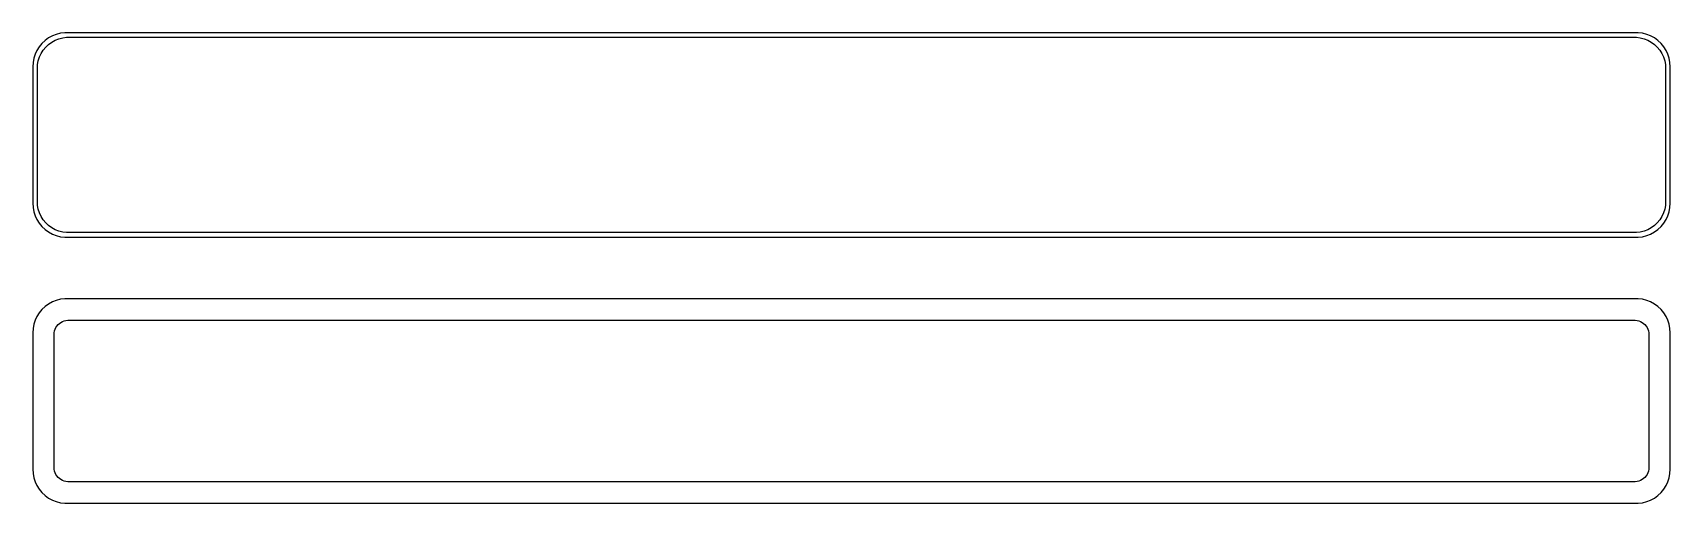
# Model space of a CAD drawing. Header units: metres. Extents: x -120 to 120, y 63 to 132.
import ezdxf

# ---------------------------------------------------------------- set-up
doc = ezdxf.new("R2010")
doc.units = ezdxf.units.M

msp = doc.modelspace()

# ---------------------------------------------------------------- linework, layer by layer
for p, q in [((-119.045, 129.939), (-119.382, 129.409)), ((-118.645, 130.423), (-119.045, 129.939)), ((-118.187, 130.853), (-118.645, 130.423)), ((-118.454, 129.441), (-118.088, 129.884)), ((-117.679, 131.222), (-118.187, 130.853)), ((-118.088, 129.884), (-117.668, 130.278)), ((-117.129, 131.524), (-117.679, 131.222)), ((-117.668, 130.278), (-117.203, 130.616)), ((-117.203, 130.616), (-116.699, 130.893)), ((-116.545, 131.755), (-117.129, 131.524)), ((-116.699, 130.893), (-116.165, 131.104)), ((-115.937, 131.911), (-116.545, 131.755)), ((-116.165, 131.104), (-115.608, 131.247)), ((-115.314, 131.99), (-115.937, 131.911)), ((-115.608, 131.247), (-115.037, 131.319)), ((115.314, 131.99), (-115.314, 131.99)), ((-115.037, 131.319), (115.037, 131.319)), ((115.037, 131.319), (115.608, 131.247)), ((115.937, 131.911), (115.314, 131.99)), ((115.608, 131.247), (116.165, 131.104)), ((116.545, 131.755), (115.937, 131.911)), ((116.165, 131.104), (116.699, 130.893)), ((117.129, 131.524), (116.545, 131.755)), ((116.699, 130.893), (117.203, 130.616)), ((117.679, 131.222), (117.129, 131.524)), ((117.203, 130.616), (117.668, 130.278)), ((117.668, 130.278), (118.088, 129.884)), ((118.187, 130.853), (117.679, 131.222)), ((118.088, 129.884), (118.454, 129.441)), ((118.645, 130.423), (118.187, 130.853)), ((119.045, 129.939), (118.645, 130.423)), ((119.382, 129.409), (119.045, 129.939)), ((-119.961, 127.627), (-120, 127)), ((-119.843, 128.243), (-119.961, 127.627)), ((-119.649, 128.841), (-119.843, 128.243)), ((-119.382, 129.409), (-119.649, 128.841)), ((-119.328, 126.75), (-119.292, 127.324)), ((-119.292, 127.324), (-119.185, 127.889)), ((-119.185, 127.889), (-119.007, 128.435)), ((-119.007, 128.435), (-118.762, 128.956)), ((-118.762, 128.956), (-118.454, 129.441)), ((118.454, 129.441), (118.762, 128.956)), ((118.762, 128.956), (119.007, 128.435)), ((119.007, 128.435), (119.185, 127.889)), ((119.185, 127.889), (119.292, 127.324)), ((119.292, 127.324), (119.328, 126.75)), ((119.649, 128.841), (119.382, 129.409)), ((119.843, 128.243), (119.649, 128.841)), ((119.961, 127.627), (119.843, 128.243)), ((120, 127), (119.961, 127.627)), ((-120, 127), (-120, 107)), ((-119.328, 107.25), (-119.328, 126.75)), ((119.328, 126.75), (119.328, 107.25)), ((120, 107), (120, 127)), ((-120, 107), (-119.961, 106.373)), ((-119.961, 106.373), (-119.843, 105.757)), ((-119.843, 105.757), (-119.649, 105.159)), ((-119.292, 106.676), (-119.328, 107.25)), ((-119.185, 106.111), (-119.292, 106.676)), ((-119.007, 105.565), (-119.185, 106.111)), ((119.185, 106.111), (119.007, 105.565)), ((119.292, 106.676), (119.185, 106.111)), ((119.328, 107.25), (119.292, 106.676)), ((119.649, 105.159), (119.843, 105.757)), ((119.843, 105.757), (119.961, 106.373)), ((119.961, 106.373), (120, 107)), ((-119.649, 105.159), (-119.382, 104.591)), ((-119.382, 104.591), (-119.045, 104.061)), ((-119.045, 104.061), (-118.645, 103.577)), ((-118.762, 105.044), (-119.007, 105.565)), ((-118.454, 104.559), (-118.762, 105.044)), ((-118.645, 103.577), (-118.187, 103.147)), ((-118.088, 104.116), (-118.454, 104.559)), ((-117.668, 103.722), (-118.088, 104.116)), ((-117.203, 103.384), (-117.668, 103.722)), ((-116.699, 103.107), (-117.203, 103.384)), ((117.203, 103.384), (116.699, 103.107)), ((117.668, 103.722), (117.203, 103.384)), ((118.088, 104.116), (117.668, 103.722)), ((118.454, 104.559), (118.088, 104.116)), ((118.187, 103.147), (118.645, 103.577)), ((118.762, 105.044), (118.454, 104.559)), ((118.645, 103.577), (119.045, 104.061)), ((119.007, 105.565), (118.762, 105.044)), ((119.045, 104.061), (119.382, 104.591)), ((119.382, 104.591), (119.649, 105.159)), ((-118.187, 103.147), (-117.679, 102.778)), ((-117.679, 102.778), (-117.129, 102.476)), ((-117.129, 102.476), (-116.545, 102.245)), ((-116.165, 102.896), (-116.699, 103.107)), ((-116.545, 102.245), (-115.937, 102.089)), ((-115.608, 102.753), (-116.165, 102.896)), ((-115.937, 102.089), (-115.314, 102.01)), ((-115.037, 102.681), (-115.608, 102.753)), ((-115.314, 102.01), (115.314, 102.01)), ((115.037, 102.681), (-115.037, 102.681)), ((115.608, 102.753), (115.037, 102.681)), ((115.314, 102.01), (115.937, 102.089)), ((116.165, 102.896), (115.608, 102.753)), ((115.937, 102.089), (116.545, 102.245)), ((116.699, 103.107), (116.165, 102.896)), ((116.545, 102.245), (117.129, 102.476)), ((117.129, 102.476), (117.679, 102.778)), ((117.679, 102.778), (118.187, 103.147)), ((-118.645, 91.4227), (-119.045, 90.9389)), ((-118.187, 91.8526), (-118.645, 91.4227)), ((-117.679, 92.2216), (-118.187, 91.8526)), ((-117.129, 92.5241), (-117.679, 92.2216)), ((-116.545, 92.7553), (-117.129, 92.5241)), ((-115.937, 92.9114), (-116.545, 92.7553)), ((-115.314, 92.9901), (-115.937, 92.9114)), ((115.314, 92.9901), (-115.314, 92.9901)), ((115.937, 92.9114), (115.314, 92.9901)), ((116.545, 92.7553), (115.937, 92.9114)), ((117.129, 92.5241), (116.545, 92.7553)), ((117.679, 92.2216), (117.129, 92.5241)), ((118.187, 91.8526), (117.679, 92.2216)), ((118.645, 91.4227), (118.187, 91.8526)), ((119.045, 90.9389), (118.645, 91.4227)), ((-119.843, 89.2434), (-119.961, 88.6267)), ((-119.649, 89.8406), (-119.843, 89.2434)), ((-119.382, 90.4088), (-119.649, 89.8406)), ((-119.045, 90.9389), (-119.382, 90.4088)), ((-116.599, 88.7663), (-116.457, 88.99)), ((-116.457, 88.99), (-116.288, 89.1941)), ((-116.288, 89.1941), (-116.095, 89.3755)), ((-116.095, 89.3755), (-115.88, 89.5312)), ((-115.88, 89.5312), (-115.648, 89.6588)), ((-115.648, 89.6588), (-115.402, 89.7564)), ((-115.402, 89.7564), (-115.145, 89.8223)), ((-115.145, 89.8223), (-114.882, 89.8555)), ((-114.882, 89.8555), (114.882, 89.8555)), ((114.882, 89.8555), (115.145, 89.8223)), ((115.145, 89.8223), (115.402, 89.7564)), ((115.402, 89.7564), (115.648, 89.6588)), ((115.648, 89.6588), (115.88, 89.5312)), ((115.88, 89.5312), (116.095, 89.3755)), ((116.095, 89.3755), (116.288, 89.1941)), ((116.288, 89.1941), (116.457, 88.99)), ((116.457, 88.99), (116.599, 88.7663)), ((119.382, 90.4088), (119.045, 90.9389)), ((119.649, 89.8406), (119.382, 90.4088)), ((119.843, 89.2434), (119.649, 89.8406)), ((119.961, 88.6267), (119.843, 89.2434)), ((-119.961, 88.6267), (-120, 88)), ((-120, 88), (-120, 68)), ((-116.86, 87.75), (-116.843, 88.0144)), ((-116.86, 68.25), (-116.86, 87.75)), ((-116.843, 88.0144), (-116.793, 88.2746)), ((-116.793, 88.2746), (-116.711, 88.5266)), ((-116.711, 88.5266), (-116.599, 88.7663)), ((116.599, 88.7663), (116.711, 88.5266)), ((116.711, 88.5266), (116.793, 88.2746)), ((116.793, 88.2746), (116.843, 88.0144)), ((116.843, 88.0144), (116.86, 87.75)), ((116.86, 87.75), (116.86, 68.25)), ((120, 88), (119.961, 88.6267)), ((120, 68), (120, 88)), ((-120, 68), (-119.961, 67.3733)), ((-119.961, 67.3733), (-119.843, 66.7566)), ((-116.843, 67.9856), (-116.86, 68.25)), ((-116.793, 67.7254), (-116.843, 67.9856)), ((-116.711, 67.4734), (-116.793, 67.7254)), ((-116.599, 67.2337), (-116.711, 67.4734)), ((-116.457, 67.01), (-116.599, 67.2337)), ((116.599, 67.2337), (116.457, 67.01)), ((116.711, 67.4734), (116.599, 67.2337)), ((116.793, 67.7254), (116.711, 67.4734)), ((116.843, 67.9856), (116.793, 67.7254)), ((116.86, 68.25), (116.843, 67.9856)), ((119.843, 66.7566), (119.961, 67.3733)), ((119.961, 67.3733), (120, 68)), ((-119.843, 66.7566), (-119.649, 66.1594)), ((-119.649, 66.1594), (-119.382, 65.5912)), ((-119.382, 65.5912), (-119.045, 65.0611)), ((-119.045, 65.0611), (-118.645, 64.5773)), ((-116.288, 66.8059), (-116.457, 67.01)), ((-116.095, 66.6245), (-116.288, 66.8059)), ((-115.88, 66.4688), (-116.095, 66.6245)), ((-115.648, 66.3412), (-115.88, 66.4688)), ((-115.402, 66.2436), (-115.648, 66.3412)), ((-115.145, 66.1777), (-115.402, 66.2436)), ((-114.882, 66.1445), (-115.145, 66.1777)), ((114.882, 66.1445), (-114.882, 66.1445)), ((115.145, 66.1777), (114.882, 66.1445)), ((115.402, 66.2436), (115.145, 66.1777)), ((115.648, 66.3412), (115.402, 66.2436)), ((115.88, 66.4688), (115.648, 66.3412)), ((116.095, 66.6245), (115.88, 66.4688)), ((116.288, 66.8059), (116.095, 66.6245)), ((116.457, 67.01), (116.288, 66.8059)), ((118.645, 64.5773), (119.045, 65.0611)), ((119.045, 65.0611), (119.382, 65.5912)), ((119.382, 65.5912), (119.649, 66.1594)), ((119.649, 66.1594), (119.843, 66.7566)), ((-118.645, 64.5773), (-118.187, 64.1474)), ((-118.187, 64.1474), (-117.679, 63.7784)), ((-117.679, 63.7784), (-117.129, 63.4759)), ((-117.129, 63.4759), (-116.545, 63.2447)), ((-116.545, 63.2447), (-115.937, 63.0886)), ((-115.937, 63.0886), (-115.314, 63.0099)), ((-115.314, 63.0099), (115.314, 63.0099)), ((115.314, 63.0099), (115.937, 63.0886)), ((115.937, 63.0886), (116.545, 63.2447)), ((116.545, 63.2447), (117.129, 63.4759)), ((117.129, 63.4759), (117.679, 63.7784)), ((117.679, 63.7784), (118.187, 64.1474)), ((118.187, 64.1474), (118.645, 64.5773))]:
    msp.add_line(p, q)

doc.saveas('drawing.dxf')
